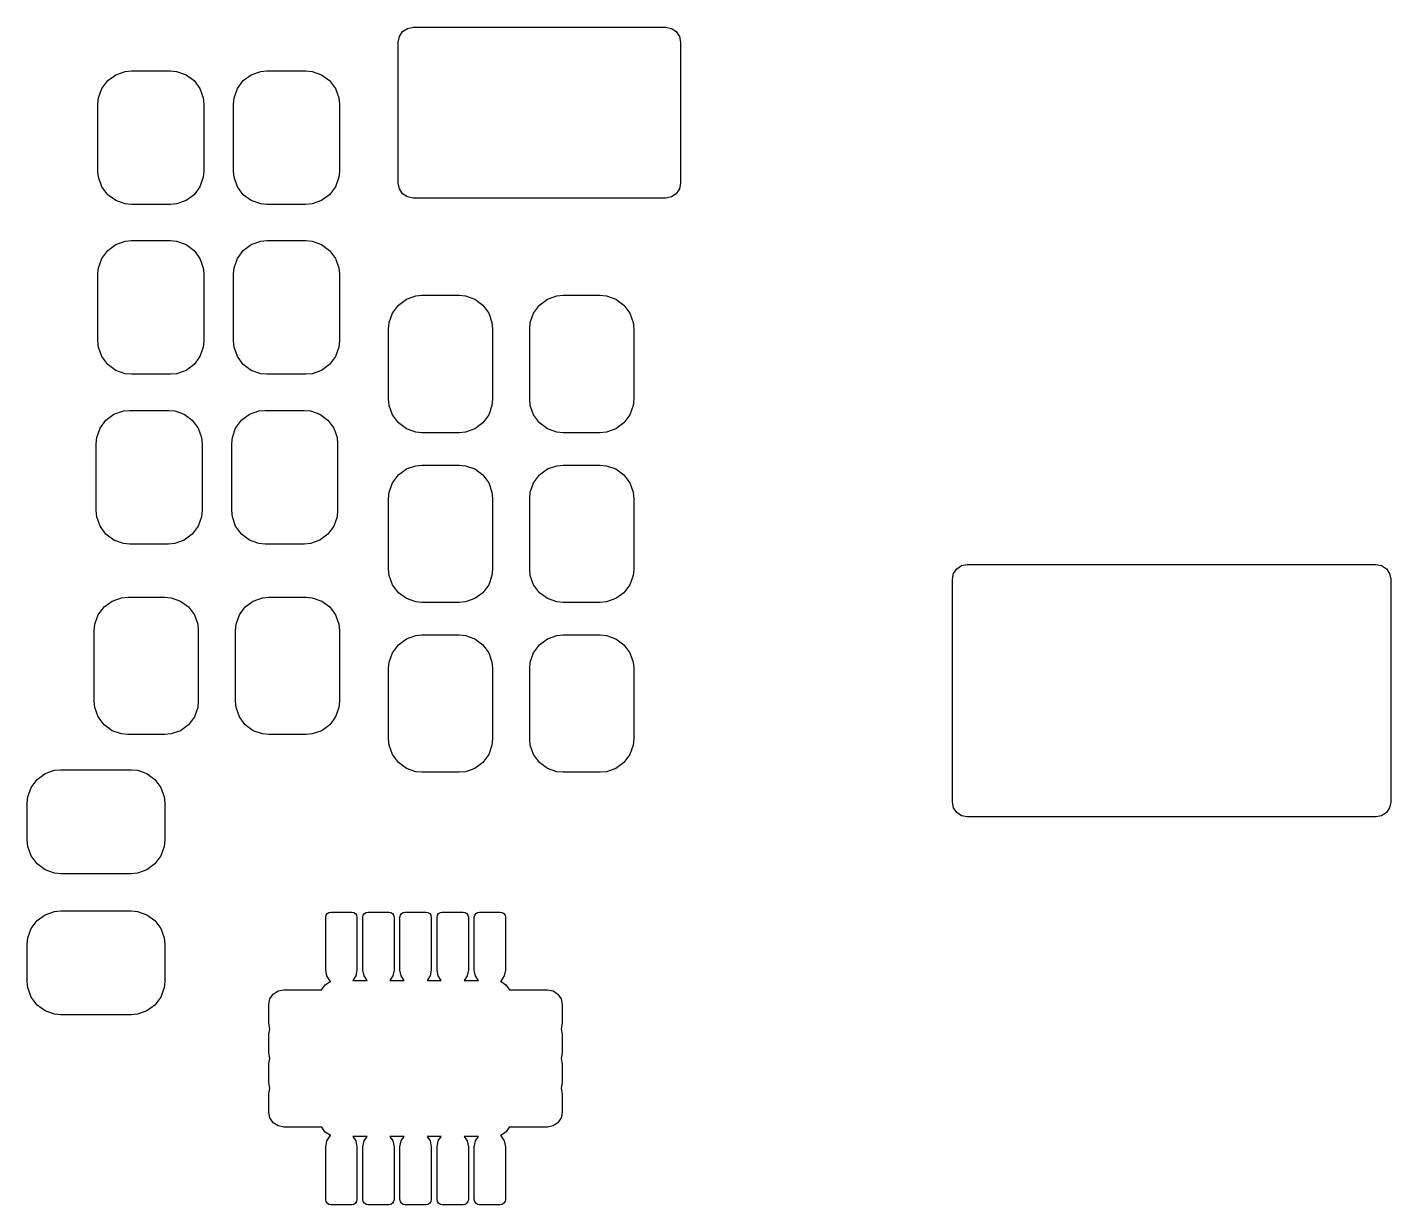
# Model space of a CAD drawing. Extents: x 0.33 to 3.92, y 0.02 to 3.05.
# Drawn here: x 2.904 to 3.626, y 0.814 to 1.438 of the extents above; entities that cross this region are included whole.
import ezdxf

# ---------------------------------------------------------------- set-up
doc = ezdxf.new("R2010")
doc.units = 0
doc.header["$MEASUREMENT"] = 0
doc.layers.add('BLACK', color=7, linetype='CONTINUOUS')

msp = doc.modelspace()

# ---------------------------------------------------------------- linework, layer by layer
at = {"layer": 'BLACK', "linetype": 'CONTINUOUS'}
for p, q in [((3.1025, 1.4362), (3.10506, 1.4379)), ((3.10506, 1.4379), (3.10807, 1.4385)), ((3.10807, 1.4385), (3.24193, 1.4385)), ((3.24193, 1.4385), (3.24494, 1.4379)), ((3.24494, 1.4379), (3.2475, 1.4362)), ((3.1002, 1.43063), (3.1008, 1.43364)), ((3.1008, 1.43364), (3.1025, 1.4362)), ((3.2475, 1.4362), (3.2492, 1.43364)), ((3.2492, 1.43364), (3.2498, 1.43063)), ((3.1002, 1.35583), (3.1002, 1.43063)), ((3.2498, 1.43063), (3.2498, 1.35583)), ((2.94308, 1.40601), (2.94621, 1.41024)), ((2.94621, 1.41024), (2.95045, 1.41337)), ((2.95045, 1.41337), (2.95542, 1.41512)), ((2.95542, 1.41512), (2.95874, 1.41543)), ((2.95874, 1.41543), (2.97941, 1.41543)), ((2.97941, 1.41543), (2.98273, 1.41512)), ((2.98273, 1.41512), (2.9877, 1.41337)), ((2.9877, 1.41337), (2.99194, 1.41024)), ((2.99194, 1.41024), (2.99507, 1.40601)), ((3.01493, 1.40601), (3.01806, 1.41024)), ((3.01806, 1.41024), (3.0223, 1.41337)), ((3.0223, 1.41337), (3.02727, 1.41512)), ((3.02727, 1.41512), (3.03059, 1.41543)), ((3.03059, 1.41543), (3.05126, 1.41543)), ((3.05126, 1.41543), (3.05458, 1.41512)), ((3.05458, 1.41512), (3.05955, 1.41337)), ((3.05955, 1.41337), (3.06379, 1.41024)), ((3.06379, 1.41024), (3.06692, 1.40601)), ((2.94134, 1.40104), (2.94308, 1.40601)), ((2.99507, 1.40601), (2.99681, 1.40104)), ((3.01319, 1.40104), (3.01493, 1.40601)), ((3.06692, 1.40601), (3.06866, 1.40104)), ((2.94102, 1.39772), (2.94134, 1.40104)), ((2.94102, 1.36228), (2.94102, 1.39772)), ((2.99681, 1.40104), (2.99713, 1.39772)), ((2.99713, 1.39772), (2.99713, 1.36228)), ((3.01287, 1.39772), (3.01319, 1.40104)), ((3.01287, 1.36228), (3.01287, 1.39772)), ((3.06866, 1.40104), (3.06898, 1.39772)), ((3.06898, 1.39772), (3.06898, 1.36228)), ((2.94134, 1.35896), (2.94102, 1.36228)), ((2.94308, 1.35399), (2.94134, 1.35896)), ((2.99681, 1.35896), (2.99507, 1.35399)), ((2.99713, 1.36228), (2.99681, 1.35896)), ((3.01319, 1.35896), (3.01287, 1.36228)), ((3.01493, 1.35399), (3.01319, 1.35896)), ((3.06866, 1.35896), (3.06692, 1.35399)), ((3.06898, 1.36228), (3.06866, 1.35896)), ((2.94621, 1.34976), (2.94308, 1.35399)), ((2.99507, 1.35399), (2.99194, 1.34976)), ((3.01806, 1.34976), (3.01493, 1.35399)), ((3.06692, 1.35399), (3.06379, 1.34976)), ((3.1008, 1.35281), (3.1002, 1.35583)), ((3.1025, 1.35026), (3.1008, 1.35281)), ((3.2492, 1.35281), (3.2475, 1.35026)), ((3.2498, 1.35583), (3.2492, 1.35281)), ((2.95045, 1.34663), (2.94621, 1.34976)), ((2.95542, 1.34488), (2.95045, 1.34663)), ((2.95874, 1.34457), (2.95542, 1.34488)), ((2.97941, 1.34457), (2.95874, 1.34457)), ((2.98273, 1.34488), (2.97941, 1.34457)), ((2.9877, 1.34663), (2.98273, 1.34488)), ((2.99194, 1.34976), (2.9877, 1.34663)), ((3.0223, 1.34663), (3.01806, 1.34976)), ((3.02727, 1.34488), (3.0223, 1.34663)), ((3.03059, 1.34457), (3.02727, 1.34488)), ((3.05126, 1.34457), (3.03059, 1.34457)), ((3.05458, 1.34488), (3.05126, 1.34457)), ((3.05955, 1.34663), (3.05458, 1.34488)), ((3.06379, 1.34976), (3.05955, 1.34663)), ((3.10506, 1.34855), (3.1025, 1.35026)), ((3.10807, 1.34795), (3.10506, 1.34855)), ((3.24193, 1.34795), (3.10807, 1.34795)), ((3.24494, 1.34855), (3.24193, 1.34795)), ((3.2475, 1.35026), (3.24494, 1.34855)), ((2.94621, 1.32024), (2.95045, 1.32337)), ((2.95045, 1.32337), (2.95542, 1.32512)), ((2.95542, 1.32512), (2.95874, 1.32543)), ((2.95874, 1.32543), (2.97941, 1.32543)), ((2.97941, 1.32543), (2.98273, 1.32512)), ((2.98273, 1.32512), (2.9877, 1.32337)), ((2.9877, 1.32337), (2.99194, 1.32024)), ((3.01806, 1.32024), (3.0223, 1.32337)), ((3.0223, 1.32337), (3.02727, 1.32512)), ((3.02727, 1.32512), (3.03059, 1.32543)), ((3.03059, 1.32543), (3.05126, 1.32543)), ((3.05126, 1.32543), (3.05458, 1.32512)), ((3.05458, 1.32512), (3.05955, 1.32337)), ((3.05955, 1.32337), (3.06379, 1.32024)), ((2.94134, 1.31104), (2.94308, 1.31601)), ((2.94308, 1.31601), (2.94621, 1.32024)), ((2.99194, 1.32024), (2.99507, 1.31601)), ((2.99507, 1.31601), (2.99681, 1.31104)), ((3.01319, 1.31104), (3.01493, 1.31601)), ((3.01493, 1.31601), (3.01806, 1.32024)), ((3.06379, 1.32024), (3.06692, 1.31601)), ((3.06692, 1.31601), (3.06866, 1.31104)), ((2.94102, 1.30772), (2.94134, 1.31104)), ((2.99681, 1.31104), (2.99713, 1.30772)), ((3.01287, 1.30772), (3.01319, 1.31104)), ((3.06866, 1.31104), (3.06898, 1.30772)), ((2.94102, 1.27228), (2.94102, 1.30772)), ((2.99713, 1.30772), (2.99713, 1.27228)), ((3.01287, 1.27228), (3.01287, 1.30772)), ((3.06898, 1.30772), (3.06898, 1.27228)), ((3.10023, 1.29123), (3.10447, 1.29436)), ((3.10447, 1.29436), (3.10944, 1.2961)), ((3.10944, 1.2961), (3.11276, 1.29642)), ((3.11276, 1.29642), (3.13244, 1.29642)), ((3.13244, 1.29642), (3.13576, 1.2961)), ((3.13576, 1.2961), (3.14073, 1.29436)), ((3.14073, 1.29436), (3.14497, 1.29123)), ((3.17503, 1.29123), (3.17927, 1.29436)), ((3.17927, 1.29436), (3.18424, 1.2961)), ((3.18424, 1.2961), (3.18756, 1.29642)), ((3.18756, 1.29642), (3.20724, 1.29642)), ((3.20724, 1.29642), (3.21056, 1.2961)), ((3.21056, 1.2961), (3.21553, 1.29436)), ((3.21553, 1.29436), (3.21977, 1.29123)), ((3.09535, 1.28202), (3.0971, 1.28699)), ((3.0971, 1.28699), (3.10023, 1.29123)), ((3.14497, 1.29123), (3.1481, 1.28699)), ((3.1481, 1.28699), (3.14984, 1.28202)), ((3.17016, 1.28202), (3.1719, 1.28699)), ((3.1719, 1.28699), (3.17503, 1.29123)), ((3.21977, 1.29123), (3.2229, 1.28699)), ((3.2229, 1.28699), (3.22465, 1.28202)), ((3.09504, 1.2787), (3.09535, 1.28202)), ((3.14984, 1.28202), (3.15016, 1.2787)), ((3.16984, 1.2787), (3.17016, 1.28202)), ((3.22465, 1.28202), (3.22496, 1.2787)), ((2.94134, 1.26896), (2.94102, 1.27228)), ((2.99713, 1.27228), (2.99681, 1.26896)), ((3.01319, 1.26896), (3.01287, 1.27228)), ((3.06898, 1.27228), (3.06866, 1.26896)), ((3.09504, 1.2413), (3.09504, 1.2787)), ((3.15016, 1.2787), (3.15016, 1.2413)), ((3.16984, 1.2413), (3.16984, 1.2787)), ((3.22496, 1.2787), (3.22496, 1.2413)), ((2.94308, 1.26399), (2.94134, 1.26896)), ((2.99681, 1.26896), (2.99507, 1.26399)), ((3.01493, 1.26399), (3.01319, 1.26896)), ((3.06866, 1.26896), (3.06692, 1.26399)), ((2.94621, 1.25976), (2.94308, 1.26399)), ((2.95045, 1.25663), (2.94621, 1.25976)), ((2.99194, 1.25976), (2.9877, 1.25663)), ((2.99507, 1.26399), (2.99194, 1.25976)), ((3.01806, 1.25976), (3.01493, 1.26399)), ((3.0223, 1.25663), (3.01806, 1.25976)), ((3.06379, 1.25976), (3.05955, 1.25663)), ((3.06692, 1.26399), (3.06379, 1.25976)), ((2.95542, 1.25488), (2.95045, 1.25663)), ((2.95874, 1.25457), (2.95542, 1.25488)), ((2.97941, 1.25457), (2.95874, 1.25457)), ((2.98273, 1.25488), (2.97941, 1.25457)), ((2.9877, 1.25663), (2.98273, 1.25488)), ((3.02727, 1.25488), (3.0223, 1.25663)), ((3.03059, 1.25457), (3.02727, 1.25488)), ((3.05126, 1.25457), (3.03059, 1.25457)), ((3.05458, 1.25488), (3.05126, 1.25457)), ((3.05955, 1.25663), (3.05458, 1.25488)), ((3.09535, 1.23798), (3.09504, 1.2413)), ((3.0971, 1.23301), (3.09535, 1.23798)), ((3.14984, 1.23798), (3.1481, 1.23301)), ((3.15016, 1.2413), (3.14984, 1.23798)), ((3.17016, 1.23798), (3.16984, 1.2413)), ((3.1719, 1.23301), (3.17016, 1.23798)), ((3.22465, 1.23798), (3.2229, 1.23301)), ((3.22496, 1.2413), (3.22465, 1.23798)), ((2.94216, 1.22601), (2.94529, 1.23024)), ((2.94529, 1.23024), (2.94952, 1.23337)), ((2.94952, 1.23337), (2.9545, 1.23512)), ((2.9545, 1.23512), (2.95781, 1.23543)), ((2.95781, 1.23543), (2.97848, 1.23543)), ((2.97848, 1.23543), (2.9818, 1.23512)), ((2.9818, 1.23512), (2.98677, 1.23337)), ((2.98677, 1.23337), (2.99101, 1.23024)), ((2.99101, 1.23024), (2.99414, 1.22601)), ((3.01401, 1.22601), (3.01714, 1.23024)), ((3.01714, 1.23024), (3.02138, 1.23337)), ((3.02138, 1.23337), (3.02635, 1.23512)), ((3.02635, 1.23512), (3.02967, 1.23543)), ((3.02967, 1.23543), (3.05033, 1.23543)), ((3.05033, 1.23543), (3.05365, 1.23512)), ((3.05365, 1.23512), (3.05862, 1.23337)), ((3.05862, 1.23337), (3.06286, 1.23024)), ((3.06286, 1.23024), (3.06599, 1.22601)), ((3.10023, 1.22877), (3.0971, 1.23301)), ((3.10447, 1.22564), (3.10023, 1.22877)), ((3.14497, 1.22877), (3.14073, 1.22564)), ((3.1481, 1.23301), (3.14497, 1.22877)), ((3.17503, 1.22877), (3.1719, 1.23301)), ((3.17927, 1.22564), (3.17503, 1.22877)), ((3.21977, 1.22877), (3.21553, 1.22564)), ((3.2229, 1.23301), (3.21977, 1.22877)), ((2.94041, 1.22104), (2.94216, 1.22601)), ((2.99414, 1.22601), (2.99589, 1.22104)), ((3.01226, 1.22104), (3.01401, 1.22601)), ((3.06599, 1.22601), (3.06774, 1.22104)), ((3.10944, 1.2239), (3.10447, 1.22564)), ((3.11276, 1.22358), (3.10944, 1.2239)), ((3.13244, 1.22358), (3.11276, 1.22358)), ((3.13576, 1.2239), (3.13244, 1.22358)), ((3.14073, 1.22564), (3.13576, 1.2239)), ((3.18424, 1.2239), (3.17927, 1.22564)), ((3.18756, 1.22358), (3.18424, 1.2239)), ((3.20724, 1.22358), (3.18756, 1.22358)), ((3.21056, 1.2239), (3.20724, 1.22358)), ((3.21553, 1.22564), (3.21056, 1.2239)), ((2.9401, 1.21772), (2.94041, 1.22104)), ((2.9401, 1.18228), (2.9401, 1.21772)), ((2.99589, 1.22104), (2.9962, 1.21772)), ((2.9962, 1.21772), (2.9962, 1.18228)), ((3.01195, 1.21772), (3.01226, 1.22104)), ((3.01195, 1.18228), (3.01195, 1.21772)), ((3.06774, 1.22104), (3.06805, 1.21772)), ((3.06805, 1.21772), (3.06805, 1.18228)), ((3.0971, 1.19699), (3.10023, 1.20123)), ((3.10023, 1.20123), (3.10447, 1.20436)), ((3.10447, 1.20436), (3.10944, 1.2061)), ((3.10944, 1.2061), (3.11276, 1.20642)), ((3.11276, 1.20642), (3.13244, 1.20642)), ((3.13244, 1.20642), (3.13576, 1.2061)), ((3.13576, 1.2061), (3.14073, 1.20436)), ((3.14073, 1.20436), (3.14497, 1.20123)), ((3.14497, 1.20123), (3.1481, 1.19699)), ((3.1719, 1.19699), (3.17503, 1.20123)), ((3.17503, 1.20123), (3.17927, 1.20436)), ((3.17927, 1.20436), (3.18424, 1.2061)), ((3.18424, 1.2061), (3.18756, 1.20642)), ((3.18756, 1.20642), (3.20724, 1.20642)), ((3.20724, 1.20642), (3.21056, 1.2061)), ((3.21056, 1.2061), (3.21553, 1.20436)), ((3.21553, 1.20436), (3.21977, 1.20123)), ((3.21977, 1.20123), (3.2229, 1.19699)), ((3.09535, 1.19202), (3.0971, 1.19699)), ((3.1481, 1.19699), (3.14984, 1.19202)), ((3.17016, 1.19202), (3.1719, 1.19699)), ((3.2229, 1.19699), (3.22465, 1.19202)), ((3.09504, 1.1887), (3.09535, 1.19202)), ((3.09504, 1.1513), (3.09504, 1.1887)), ((3.14984, 1.19202), (3.15016, 1.1887)), ((3.15016, 1.1887), (3.15016, 1.1513)), ((3.16984, 1.1887), (3.17016, 1.19202)), ((3.16984, 1.1513), (3.16984, 1.1887)), ((3.22465, 1.19202), (3.22496, 1.1887)), ((3.22496, 1.1887), (3.22496, 1.1513)), ((2.94041, 1.17896), (2.9401, 1.18228)), ((2.94216, 1.17399), (2.94041, 1.17896)), ((2.99589, 1.17896), (2.99414, 1.17399)), ((2.9962, 1.18228), (2.99589, 1.17896)), ((3.01226, 1.17896), (3.01195, 1.18228)), ((3.01401, 1.17399), (3.01226, 1.17896)), ((3.06774, 1.17896), (3.06599, 1.17399)), ((3.06805, 1.18228), (3.06774, 1.17896)), ((2.94529, 1.16976), (2.94216, 1.17399)), ((2.99414, 1.17399), (2.99101, 1.16976)), ((3.01714, 1.16976), (3.01401, 1.17399)), ((3.06599, 1.17399), (3.06286, 1.16976)), ((2.94952, 1.16663), (2.94529, 1.16976)), ((2.9545, 1.16488), (2.94952, 1.16663)), ((2.95781, 1.16457), (2.9545, 1.16488)), ((2.97848, 1.16457), (2.95781, 1.16457)), ((2.9818, 1.16488), (2.97848, 1.16457)), ((2.98677, 1.16663), (2.9818, 1.16488)), ((2.99101, 1.16976), (2.98677, 1.16663)), ((3.02138, 1.16663), (3.01714, 1.16976)), ((3.02635, 1.16488), (3.02138, 1.16663)), ((3.02967, 1.16457), (3.02635, 1.16488)), ((3.05033, 1.16457), (3.02967, 1.16457)), ((3.05365, 1.16488), (3.05033, 1.16457)), ((3.05862, 1.16663), (3.05365, 1.16488)), ((3.06286, 1.16976), (3.05862, 1.16663)), ((3.09535, 1.14798), (3.09504, 1.1513)), ((3.15016, 1.1513), (3.14984, 1.14798)), ((3.17016, 1.14798), (3.16984, 1.1513)), ((3.22496, 1.1513), (3.22465, 1.14798)), ((3.39386, 1.14591), (3.39446, 1.14892)), ((3.39446, 1.14892), (3.39616, 1.15147)), ((3.39616, 1.15147), (3.39872, 1.15318)), ((3.39872, 1.15318), (3.40173, 1.15378)), ((3.40173, 1.15378), (3.61827, 1.15378)), ((3.61827, 1.15378), (3.62128, 1.15318)), ((3.62128, 1.15318), (3.62384, 1.15147)), ((3.62384, 1.15147), (3.62554, 1.14892)), ((3.62554, 1.14892), (3.62614, 1.14591)), ((3.0971, 1.14301), (3.09535, 1.14798)), ((3.10023, 1.13877), (3.0971, 1.14301)), ((3.1481, 1.14301), (3.14497, 1.13877)), ((3.14984, 1.14798), (3.1481, 1.14301)), ((3.1719, 1.14301), (3.17016, 1.14798)), ((3.17503, 1.13877), (3.1719, 1.14301)), ((3.2229, 1.14301), (3.21977, 1.13877)), ((3.22465, 1.14798), (3.2229, 1.14301)), ((3.39386, 1.0278), (3.39386, 1.14591)), ((3.62614, 1.14591), (3.62614, 1.0278)), ((2.94854, 1.13436), (2.95351, 1.1361)), ((2.95351, 1.1361), (2.95683, 1.13642)), ((2.95683, 1.13642), (2.97652, 1.13642)), ((2.97652, 1.13642), (2.97984, 1.1361)), ((2.97984, 1.1361), (2.98481, 1.13436)), ((3.02334, 1.13436), (3.02831, 1.1361)), ((3.02831, 1.1361), (3.03163, 1.13642)), ((3.03163, 1.13642), (3.05132, 1.13642)), ((3.05132, 1.13642), (3.05464, 1.1361)), ((3.05464, 1.1361), (3.05961, 1.13436)), ((3.10447, 1.13564), (3.10023, 1.13877)), ((3.10944, 1.1339), (3.10447, 1.13564)), ((3.14073, 1.13564), (3.13576, 1.1339)), ((3.14497, 1.13877), (3.14073, 1.13564)), ((3.17927, 1.13564), (3.17503, 1.13877)), ((3.18424, 1.1339), (3.17927, 1.13564)), ((3.21553, 1.13564), (3.21056, 1.1339)), ((3.21977, 1.13877), (3.21553, 1.13564)), ((2.94117, 1.12699), (2.9443, 1.13123)), ((2.9443, 1.13123), (2.94854, 1.13436)), ((2.98481, 1.13436), (2.98904, 1.13123)), ((2.98904, 1.13123), (2.99217, 1.12699)), ((3.01598, 1.12699), (3.01911, 1.13123)), ((3.01911, 1.13123), (3.02334, 1.13436)), ((3.05961, 1.13436), (3.06385, 1.13123)), ((3.06385, 1.13123), (3.06698, 1.12699)), ((3.11276, 1.13358), (3.10944, 1.1339)), ((3.13244, 1.13358), (3.11276, 1.13358)), ((3.13576, 1.1339), (3.13244, 1.13358)), ((3.18756, 1.13358), (3.18424, 1.1339)), ((3.20724, 1.13358), (3.18756, 1.13358)), ((3.21056, 1.1339), (3.20724, 1.13358)), ((2.93911, 1.1187), (2.93943, 1.12202)), ((2.93943, 1.12202), (2.94117, 1.12699)), ((2.99217, 1.12699), (2.99392, 1.12202)), ((2.99392, 1.12202), (2.99423, 1.1187)), ((3.01392, 1.1187), (3.01423, 1.12202)), ((3.01423, 1.12202), (3.01598, 1.12699)), ((3.06698, 1.12699), (3.06872, 1.12202)), ((3.06872, 1.12202), (3.06904, 1.1187)), ((2.93911, 1.0813), (2.93911, 1.1187)), ((2.99423, 1.1187), (2.99423, 1.0813)), ((3.01392, 1.0813), (3.01392, 1.1187)), ((3.06904, 1.1187), (3.06904, 1.0813)), ((3.10023, 1.11123), (3.10447, 1.11436)), ((3.10447, 1.11436), (3.10944, 1.1161)), ((3.10944, 1.1161), (3.11276, 1.11642)), ((3.11276, 1.11642), (3.13244, 1.11642)), ((3.13244, 1.11642), (3.13576, 1.1161)), ((3.13576, 1.1161), (3.14073, 1.11436)), ((3.14073, 1.11436), (3.14497, 1.11123)), ((3.17503, 1.11123), (3.17927, 1.11436)), ((3.17927, 1.11436), (3.18424, 1.1161)), ((3.18424, 1.1161), (3.18756, 1.11642)), ((3.18756, 1.11642), (3.20724, 1.11642)), ((3.20724, 1.11642), (3.21056, 1.1161)), ((3.21056, 1.1161), (3.21553, 1.11436)), ((3.21553, 1.11436), (3.21977, 1.11123)), ((3.09535, 1.10202), (3.0971, 1.10699)), ((3.0971, 1.10699), (3.10023, 1.11123)), ((3.14497, 1.11123), (3.1481, 1.10699)), ((3.1481, 1.10699), (3.14984, 1.10202)), ((3.17016, 1.10202), (3.1719, 1.10699)), ((3.1719, 1.10699), (3.17503, 1.11123)), ((3.21977, 1.11123), (3.2229, 1.10699)), ((3.2229, 1.10699), (3.22465, 1.10202)), ((3.09504, 1.0987), (3.09535, 1.10202)), ((3.09504, 1.0613), (3.09504, 1.0987)), ((3.14984, 1.10202), (3.15016, 1.0987)), ((3.15016, 1.0987), (3.15016, 1.0613)), ((3.16984, 1.0987), (3.17016, 1.10202)), ((3.16984, 1.0613), (3.16984, 1.0987)), ((3.22465, 1.10202), (3.22496, 1.0987)), ((3.22496, 1.0987), (3.22496, 1.0613)), ((2.93943, 1.07798), (2.93911, 1.0813)), ((2.94117, 1.07301), (2.93943, 1.07798)), ((2.99392, 1.07798), (2.99217, 1.07301)), ((2.99423, 1.0813), (2.99392, 1.07798)), ((3.01423, 1.07798), (3.01392, 1.0813)), ((3.01598, 1.07301), (3.01423, 1.07798)), ((3.06872, 1.07798), (3.06698, 1.07301)), ((3.06904, 1.0813), (3.06872, 1.07798)), ((2.9443, 1.06877), (2.94117, 1.07301)), ((2.99217, 1.07301), (2.98904, 1.06877)), ((3.01911, 1.06877), (3.01598, 1.07301)), ((3.06698, 1.07301), (3.06385, 1.06877)), ((2.94854, 1.06564), (2.9443, 1.06877)), ((2.95351, 1.0639), (2.94854, 1.06564)), ((2.95683, 1.06358), (2.95351, 1.0639)), ((2.97652, 1.06358), (2.95683, 1.06358)), ((2.97984, 1.0639), (2.97652, 1.06358)), ((2.98481, 1.06564), (2.97984, 1.0639)), ((2.98904, 1.06877), (2.98481, 1.06564)), ((3.02334, 1.06564), (3.01911, 1.06877)), ((3.02831, 1.0639), (3.02334, 1.06564)), ((3.03163, 1.06358), (3.02831, 1.0639)), ((3.05132, 1.06358), (3.03163, 1.06358)), ((3.05464, 1.0639), (3.05132, 1.06358)), ((3.05961, 1.06564), (3.05464, 1.0639)), ((3.06385, 1.06877), (3.05961, 1.06564)), ((3.09535, 1.05798), (3.09504, 1.0613)), ((3.0971, 1.05301), (3.09535, 1.05798)), ((3.14984, 1.05798), (3.1481, 1.05301)), ((3.15016, 1.0613), (3.14984, 1.05798)), ((3.17016, 1.05798), (3.16984, 1.0613)), ((3.1719, 1.05301), (3.17016, 1.05798)), ((3.22465, 1.05798), (3.2229, 1.05301)), ((3.22496, 1.0613), (3.22465, 1.05798)), ((3.10023, 1.04877), (3.0971, 1.05301)), ((3.10447, 1.04564), (3.10023, 1.04877)), ((3.14497, 1.04877), (3.14073, 1.04564)), ((3.1481, 1.05301), (3.14497, 1.04877)), ((3.17503, 1.04877), (3.1719, 1.05301)), ((3.17927, 1.04564), (3.17503, 1.04877)), ((3.21977, 1.04877), (3.21553, 1.04564)), ((3.2229, 1.05301), (3.21977, 1.04877)), ((2.90877, 1.03977), (2.91301, 1.0429)), ((2.91301, 1.0429), (2.91798, 1.04465)), ((2.91798, 1.04465), (2.9213, 1.04496)), ((2.9213, 1.04496), (2.9587, 1.04496)), ((2.9587, 1.04496), (2.96202, 1.04465)), ((2.96202, 1.04465), (2.96699, 1.0429)), ((2.96699, 1.0429), (2.97123, 1.03977)), ((3.10944, 1.0439), (3.10447, 1.04564)), ((3.11276, 1.04358), (3.10944, 1.0439)), ((3.13244, 1.04358), (3.11276, 1.04358)), ((3.13576, 1.0439), (3.13244, 1.04358)), ((3.14073, 1.04564), (3.13576, 1.0439)), ((3.18424, 1.0439), (3.17927, 1.04564)), ((3.18756, 1.04358), (3.18424, 1.0439)), ((3.20724, 1.04358), (3.18756, 1.04358)), ((3.21056, 1.0439), (3.20724, 1.04358)), ((3.21553, 1.04564), (3.21056, 1.0439)), ((2.9039, 1.03056), (2.90564, 1.03553)), ((2.90564, 1.03553), (2.90877, 1.03977)), ((2.97123, 1.03977), (2.97436, 1.03553)), ((2.97436, 1.03553), (2.9761, 1.03056)), ((2.90358, 1.02724), (2.9039, 1.03056)), ((2.90358, 1.00756), (2.90358, 1.02724)), ((2.9761, 1.03056), (2.97642, 1.02724)), ((2.97642, 1.02724), (2.97642, 1.00756)), ((3.39446, 1.02478), (3.39386, 1.0278)), ((3.62614, 1.0278), (3.62554, 1.02478)), ((3.39616, 1.02223), (3.39446, 1.02478)), ((3.39872, 1.02052), (3.39616, 1.02223)), ((3.40173, 1.01992), (3.39872, 1.02052)), ((3.61827, 1.01992), (3.40173, 1.01992)), ((3.62128, 1.02052), (3.61827, 1.01992)), ((3.62384, 1.02223), (3.62128, 1.02052)), ((3.62554, 1.02478), (3.62384, 1.02223)), ((2.9039, 1.00424), (2.90358, 1.00756)), ((2.97642, 1.00756), (2.9761, 1.00424)), ((2.90564, 0.999269), (2.9039, 1.00424)), ((2.90877, 0.995032), (2.90564, 0.999269)), ((2.97436, 0.999269), (2.97123, 0.995032)), ((2.9761, 1.00424), (2.97436, 0.999269)), ((2.91301, 0.991902), (2.90877, 0.995032)), ((2.91798, 0.990156), (2.91301, 0.991902)), ((2.9213, 0.989843), (2.91798, 0.990156)), ((2.96202, 0.990156), (2.9587, 0.989843)), ((2.96699, 0.991902), (2.96202, 0.990156)), ((2.97123, 0.995032), (2.96699, 0.991902)), ((2.9587, 0.989843), (2.9213, 0.989843)), ((2.91301, 0.968098), (2.91798, 0.969844)), ((2.91798, 0.969844), (2.9213, 0.970157)), ((2.9213, 0.970157), (2.9587, 0.970157)), ((2.9587, 0.970157), (2.96202, 0.969844)), ((2.96202, 0.969844), (2.96699, 0.968098)), ((3.06194, 0.967787), (3.06254, 0.968681)), ((3.06254, 0.968681), (3.06343, 0.969278)), ((3.06343, 0.969278), (3.06449, 0.969488)), ((3.06449, 0.969488), (3.07551, 0.969488)), ((3.07551, 0.969488), (3.07657, 0.969278)), ((3.07657, 0.969278), (3.07746, 0.968681)), ((3.07746, 0.968681), (3.07806, 0.967787)), ((3.08163, 0.967787), (3.08222, 0.968681)), ((3.08222, 0.968681), (3.08312, 0.969278)), ((3.08312, 0.969278), (3.08417, 0.969488)), ((3.08417, 0.969488), (3.0952, 0.969488)), ((3.0952, 0.969488), (3.09625, 0.969278)), ((3.09625, 0.969278), (3.09715, 0.968681)), ((3.09715, 0.968681), (3.09774, 0.967787)), ((3.10131, 0.967787), (3.10191, 0.968681)), ((3.10191, 0.968681), (3.1028, 0.969278)), ((3.1028, 0.969278), (3.10386, 0.969488)), ((3.10386, 0.969488), (3.11488, 0.969488)), ((3.11488, 0.969488), (3.11594, 0.969278)), ((3.11594, 0.969278), (3.11683, 0.968681)), ((3.11683, 0.968681), (3.11743, 0.967787)), ((3.121, 0.967787), (3.12159, 0.968681)), ((3.12159, 0.968681), (3.12249, 0.969278)), ((3.12249, 0.969278), (3.12354, 0.969488)), ((3.12354, 0.969488), (3.13457, 0.969488)), ((3.13457, 0.969488), (3.13562, 0.969278)), ((3.13562, 0.969278), (3.13652, 0.968681)), ((3.13652, 0.968681), (3.13711, 0.967787)), ((3.14068, 0.967787), (3.14128, 0.968681)), ((3.14128, 0.968681), (3.14217, 0.969278)), ((3.14217, 0.969278), (3.14323, 0.969488)), ((3.14323, 0.969488), (3.15425, 0.969488)), ((3.15425, 0.969488), (3.15531, 0.969278)), ((3.15531, 0.969278), (3.1562, 0.968681)), ((3.1562, 0.968681), (3.1568, 0.967787)), ((2.90564, 0.960731), (2.90877, 0.964968)), ((2.90877, 0.964968), (2.91301, 0.968098)), ((2.96699, 0.968098), (2.97123, 0.964968)), ((2.97123, 0.964968), (2.97436, 0.960731)), ((3.06173, 0.966732), (3.06194, 0.967787)), ((3.06173, 0.93878), (3.06173, 0.966732)), ((3.07806, 0.967787), (3.07827, 0.966732)), ((3.07827, 0.966732), (3.07827, 0.93878)), ((3.08142, 0.966732), (3.08163, 0.967787)), ((3.08142, 0.93878), (3.08142, 0.966732)), ((3.09774, 0.967787), (3.09795, 0.966732)), ((3.09795, 0.966732), (3.09795, 0.93878)), ((3.1011, 0.966732), (3.10131, 0.967787)), ((3.1011, 0.93878), (3.1011, 0.966732)), ((3.11743, 0.967787), (3.11764, 0.966732)), ((3.11764, 0.966732), (3.11764, 0.93878)), ((3.12079, 0.966732), (3.121, 0.967787)), ((3.12079, 0.93878), (3.12079, 0.966732)), ((3.13711, 0.967787), (3.13732, 0.966732)), ((3.13732, 0.966732), (3.13732, 0.93878)), ((3.14047, 0.966732), (3.14068, 0.967787)), ((3.14047, 0.93878), (3.14047, 0.966732)), ((3.1568, 0.967787), (3.15701, 0.966732)), ((3.15701, 0.966732), (3.15701, 0.93878)), ((2.90358, 0.952441), (2.9039, 0.955761)), ((2.9039, 0.955761), (2.90564, 0.960731)), ((2.97436, 0.960731), (2.9761, 0.955761)), ((2.9761, 0.955761), (2.97642, 0.952441)), ((2.90358, 0.932756), (2.90358, 0.952441)), ((2.97642, 0.952441), (2.97642, 0.932756)), ((2.9039, 0.929436), (2.90358, 0.932756)), ((2.97642, 0.932756), (2.9761, 0.929436)), ((3.06148, 0.930961), (3.06403, 0.932668)), ((3.06236, 0.935616), (3.06173, 0.93878)), ((3.06415, 0.932933), (3.06236, 0.935616)), ((3.06403, 0.932668), (3.06443, 0.932748)), ((3.06443, 0.932748), (3.06415, 0.932933)), ((3.07764, 0.935616), (3.07607, 0.933268)), ((3.07607, 0.933268), (3.08362, 0.933268)), ((3.07827, 0.93878), (3.07764, 0.935616)), ((3.08205, 0.935616), (3.08142, 0.93878)), ((3.08362, 0.933268), (3.08205, 0.935616)), ((3.09732, 0.935616), (3.09575, 0.933268)), ((3.09575, 0.933268), (3.1033, 0.933268)), ((3.09795, 0.93878), (3.09732, 0.935616)), ((3.10173, 0.935616), (3.1011, 0.93878)), ((3.1033, 0.933268), (3.10173, 0.935616)), ((3.11701, 0.935616), (3.11544, 0.933268)), ((3.11544, 0.933268), (3.12299, 0.933268)), ((3.11764, 0.93878), (3.11701, 0.935616)), ((3.12142, 0.935616), (3.12079, 0.93878)), ((3.12299, 0.933268), (3.12142, 0.935616)), ((3.13669, 0.935616), (3.13512, 0.933268)), ((3.13512, 0.933268), (3.14267, 0.933268)), ((3.13732, 0.93878), (3.13669, 0.935616)), ((3.1411, 0.935616), (3.14047, 0.93878)), ((3.14267, 0.933268), (3.1411, 0.935616)), ((3.15459, 0.932933), (3.15431, 0.932748)), ((3.15431, 0.932748), (3.15471, 0.932668)), ((3.15638, 0.935616), (3.15459, 0.932933)), ((3.15471, 0.932668), (3.15726, 0.930961)), ((3.15701, 0.93878), (3.15638, 0.935616)), ((2.90564, 0.924466), (2.9039, 0.929436)), ((2.9761, 0.929436), (2.97436, 0.924466)), ((3.03221, 0.923486), (3.03392, 0.92604)), ((3.03392, 0.92604), (3.03647, 0.927747)), ((3.03647, 0.927747), (3.03949, 0.928346)), ((3.03949, 0.928346), (3.05976, 0.928346)), ((3.05976, 0.928346), (3.05977, 0.928407)), ((3.05977, 0.928407), (3.06148, 0.930961)), ((3.15726, 0.930961), (3.15897, 0.928407)), ((3.15897, 0.928407), (3.15898, 0.928346)), ((3.15898, 0.928346), (3.17925, 0.928346)), ((3.17925, 0.928346), (3.18227, 0.927747)), ((3.18227, 0.927747), (3.18482, 0.92604)), ((3.18482, 0.92604), (3.18653, 0.923486)), ((2.90877, 0.920228), (2.90564, 0.924466)), ((2.91301, 0.917099), (2.90877, 0.920228)), ((2.97123, 0.920228), (2.96699, 0.917099)), ((2.97436, 0.924466), (2.97123, 0.920228)), ((3.03161, 0.920472), (3.03221, 0.923486)), ((3.03161, 0.91063), (3.03161, 0.920472)), ((3.18653, 0.923486), (3.18713, 0.920472)), ((3.18713, 0.920472), (3.18713, 0.91063)), ((2.91798, 0.915353), (2.91301, 0.917099)), ((2.9213, 0.915039), (2.91798, 0.915353)), ((2.9587, 0.915039), (2.9213, 0.915039)), ((2.96202, 0.915353), (2.9587, 0.915039)), ((2.96699, 0.917099), (2.96202, 0.915353)), ((3.0322, 0.907677), (3.03161, 0.91063)), ((3.18713, 0.91063), (3.18654, 0.907677)), ((3.03161, 0.904724), (3.0322, 0.907677)), ((3.03161, 0.894882), (3.03161, 0.904724)), ((3.18654, 0.907677), (3.18713, 0.904724)), ((3.18713, 0.904724), (3.18713, 0.894882)), ((3.0322, 0.891929), (3.03161, 0.894882)), ((3.03161, 0.888976), (3.0322, 0.891929)), ((3.03161, 0.879134), (3.03161, 0.888976)), ((3.18713, 0.894882), (3.18654, 0.891929)), ((3.18654, 0.891929), (3.18713, 0.888976)), ((3.18713, 0.888976), (3.18713, 0.879134)), ((3.0322, 0.876181), (3.03161, 0.879134)), ((3.03161, 0.873228), (3.0322, 0.876181)), ((3.18713, 0.879134), (3.18654, 0.876181)), ((3.18654, 0.876181), (3.18713, 0.873228)), ((3.03161, 0.863386), (3.03161, 0.873228)), ((3.18713, 0.873228), (3.18713, 0.863386)), ((3.03221, 0.860373), (3.03161, 0.863386)), ((3.03392, 0.857818), (3.03221, 0.860373)), ((3.18653, 0.860373), (3.18482, 0.857818)), ((3.18713, 0.863386), (3.18653, 0.860373)), ((3.03647, 0.856111), (3.03392, 0.857818)), ((3.03949, 0.855512), (3.03647, 0.856111)), ((3.05976, 0.855512), (3.03949, 0.855512)), ((3.05977, 0.855451), (3.05976, 0.855512)), ((3.06148, 0.852897), (3.05977, 0.855451)), ((3.06403, 0.85119), (3.06148, 0.852897)), ((3.15726, 0.852897), (3.15471, 0.85119)), ((3.15897, 0.855451), (3.15726, 0.852897)), ((3.15898, 0.855512), (3.15897, 0.855451)), ((3.17925, 0.855512), (3.15898, 0.855512)), ((3.18227, 0.856111), (3.17925, 0.855512)), ((3.18482, 0.857818), (3.18227, 0.856111)), ((3.06173, 0.845079), (3.06236, 0.848243)), ((3.06236, 0.848243), (3.06415, 0.850925)), ((3.06443, 0.851111), (3.06403, 0.85119)), ((3.06415, 0.850925), (3.06443, 0.851111)), ((3.08362, 0.850591), (3.07607, 0.850591)), ((3.07607, 0.850591), (3.07764, 0.848243)), ((3.07764, 0.848243), (3.07827, 0.845079)), ((3.08142, 0.845079), (3.08205, 0.848243)), ((3.08205, 0.848243), (3.08362, 0.850591)), ((3.1033, 0.850591), (3.09575, 0.850591)), ((3.09575, 0.850591), (3.09732, 0.848243)), ((3.09732, 0.848243), (3.09795, 0.845079)), ((3.1011, 0.845079), (3.10173, 0.848243)), ((3.10173, 0.848243), (3.1033, 0.850591)), ((3.12299, 0.850591), (3.11544, 0.850591)), ((3.11544, 0.850591), (3.11701, 0.848243)), ((3.11701, 0.848243), (3.11764, 0.845079)), ((3.12079, 0.845079), (3.12142, 0.848243)), ((3.12142, 0.848243), (3.12299, 0.850591)), ((3.14267, 0.850591), (3.13512, 0.850591)), ((3.13512, 0.850591), (3.13669, 0.848243)), ((3.13669, 0.848243), (3.13732, 0.845079)), ((3.14047, 0.845079), (3.1411, 0.848243)), ((3.1411, 0.848243), (3.14267, 0.850591)), ((3.15471, 0.85119), (3.15431, 0.851111)), ((3.15431, 0.851111), (3.15459, 0.850925)), ((3.15459, 0.850925), (3.15638, 0.848243)), ((3.15638, 0.848243), (3.15701, 0.845079)), ((3.06173, 0.817126), (3.06173, 0.845079)), ((3.07827, 0.845079), (3.07827, 0.817126)), ((3.08142, 0.817126), (3.08142, 0.845079)), ((3.09795, 0.845079), (3.09795, 0.817126)), ((3.1011, 0.817126), (3.1011, 0.845079)), ((3.11764, 0.845079), (3.11764, 0.817126)), ((3.12079, 0.817126), (3.12079, 0.845079)), ((3.13732, 0.845079), (3.13732, 0.817126)), ((3.14047, 0.817126), (3.14047, 0.845079)), ((3.15701, 0.845079), (3.15701, 0.817126)), ((3.06194, 0.816071), (3.06173, 0.817126)), ((3.07827, 0.817126), (3.07806, 0.816071)), ((3.08163, 0.816071), (3.08142, 0.817126)), ((3.09795, 0.817126), (3.09774, 0.816071)), ((3.10131, 0.816071), (3.1011, 0.817126)), ((3.11764, 0.817126), (3.11743, 0.816071)), ((3.121, 0.816071), (3.12079, 0.817126)), ((3.13732, 0.817126), (3.13711, 0.816071)), ((3.14068, 0.816071), (3.14047, 0.817126)), ((3.15701, 0.817126), (3.1568, 0.816071)), ((3.06254, 0.815177), (3.06194, 0.816071)), ((3.06343, 0.81458), (3.06254, 0.815177)), ((3.06449, 0.81437), (3.06343, 0.81458)), ((3.07551, 0.81437), (3.06449, 0.81437)), ((3.07657, 0.81458), (3.07551, 0.81437)), ((3.07746, 0.815177), (3.07657, 0.81458)), ((3.07806, 0.816071), (3.07746, 0.815177)), ((3.08222, 0.815177), (3.08163, 0.816071)), ((3.08312, 0.81458), (3.08222, 0.815177)), ((3.08417, 0.81437), (3.08312, 0.81458)), ((3.0952, 0.81437), (3.08417, 0.81437)), ((3.09625, 0.81458), (3.0952, 0.81437)), ((3.09715, 0.815177), (3.09625, 0.81458)), ((3.09774, 0.816071), (3.09715, 0.815177)), ((3.10191, 0.815177), (3.10131, 0.816071)), ((3.1028, 0.81458), (3.10191, 0.815177)), ((3.10386, 0.81437), (3.1028, 0.81458)), ((3.11488, 0.81437), (3.10386, 0.81437)), ((3.11594, 0.81458), (3.11488, 0.81437)), ((3.11683, 0.815177), (3.11594, 0.81458)), ((3.11743, 0.816071), (3.11683, 0.815177)), ((3.12159, 0.815177), (3.121, 0.816071)), ((3.12249, 0.81458), (3.12159, 0.815177)), ((3.12354, 0.81437), (3.12249, 0.81458)), ((3.13457, 0.81437), (3.12354, 0.81437)), ((3.13562, 0.81458), (3.13457, 0.81437)), ((3.13652, 0.815177), (3.13562, 0.81458)), ((3.13711, 0.816071), (3.13652, 0.815177)), ((3.14128, 0.815177), (3.14068, 0.816071)), ((3.14217, 0.81458), (3.14128, 0.815177)), ((3.14323, 0.81437), (3.14217, 0.81458)), ((3.15425, 0.81437), (3.14323, 0.81437)), ((3.15531, 0.81458), (3.15425, 0.81437)), ((3.1562, 0.815177), (3.15531, 0.81458)), ((3.1568, 0.816071), (3.1562, 0.815177))]:
    msp.add_line(p, q, dxfattribs=at)

doc.saveas('drawing.dxf')
